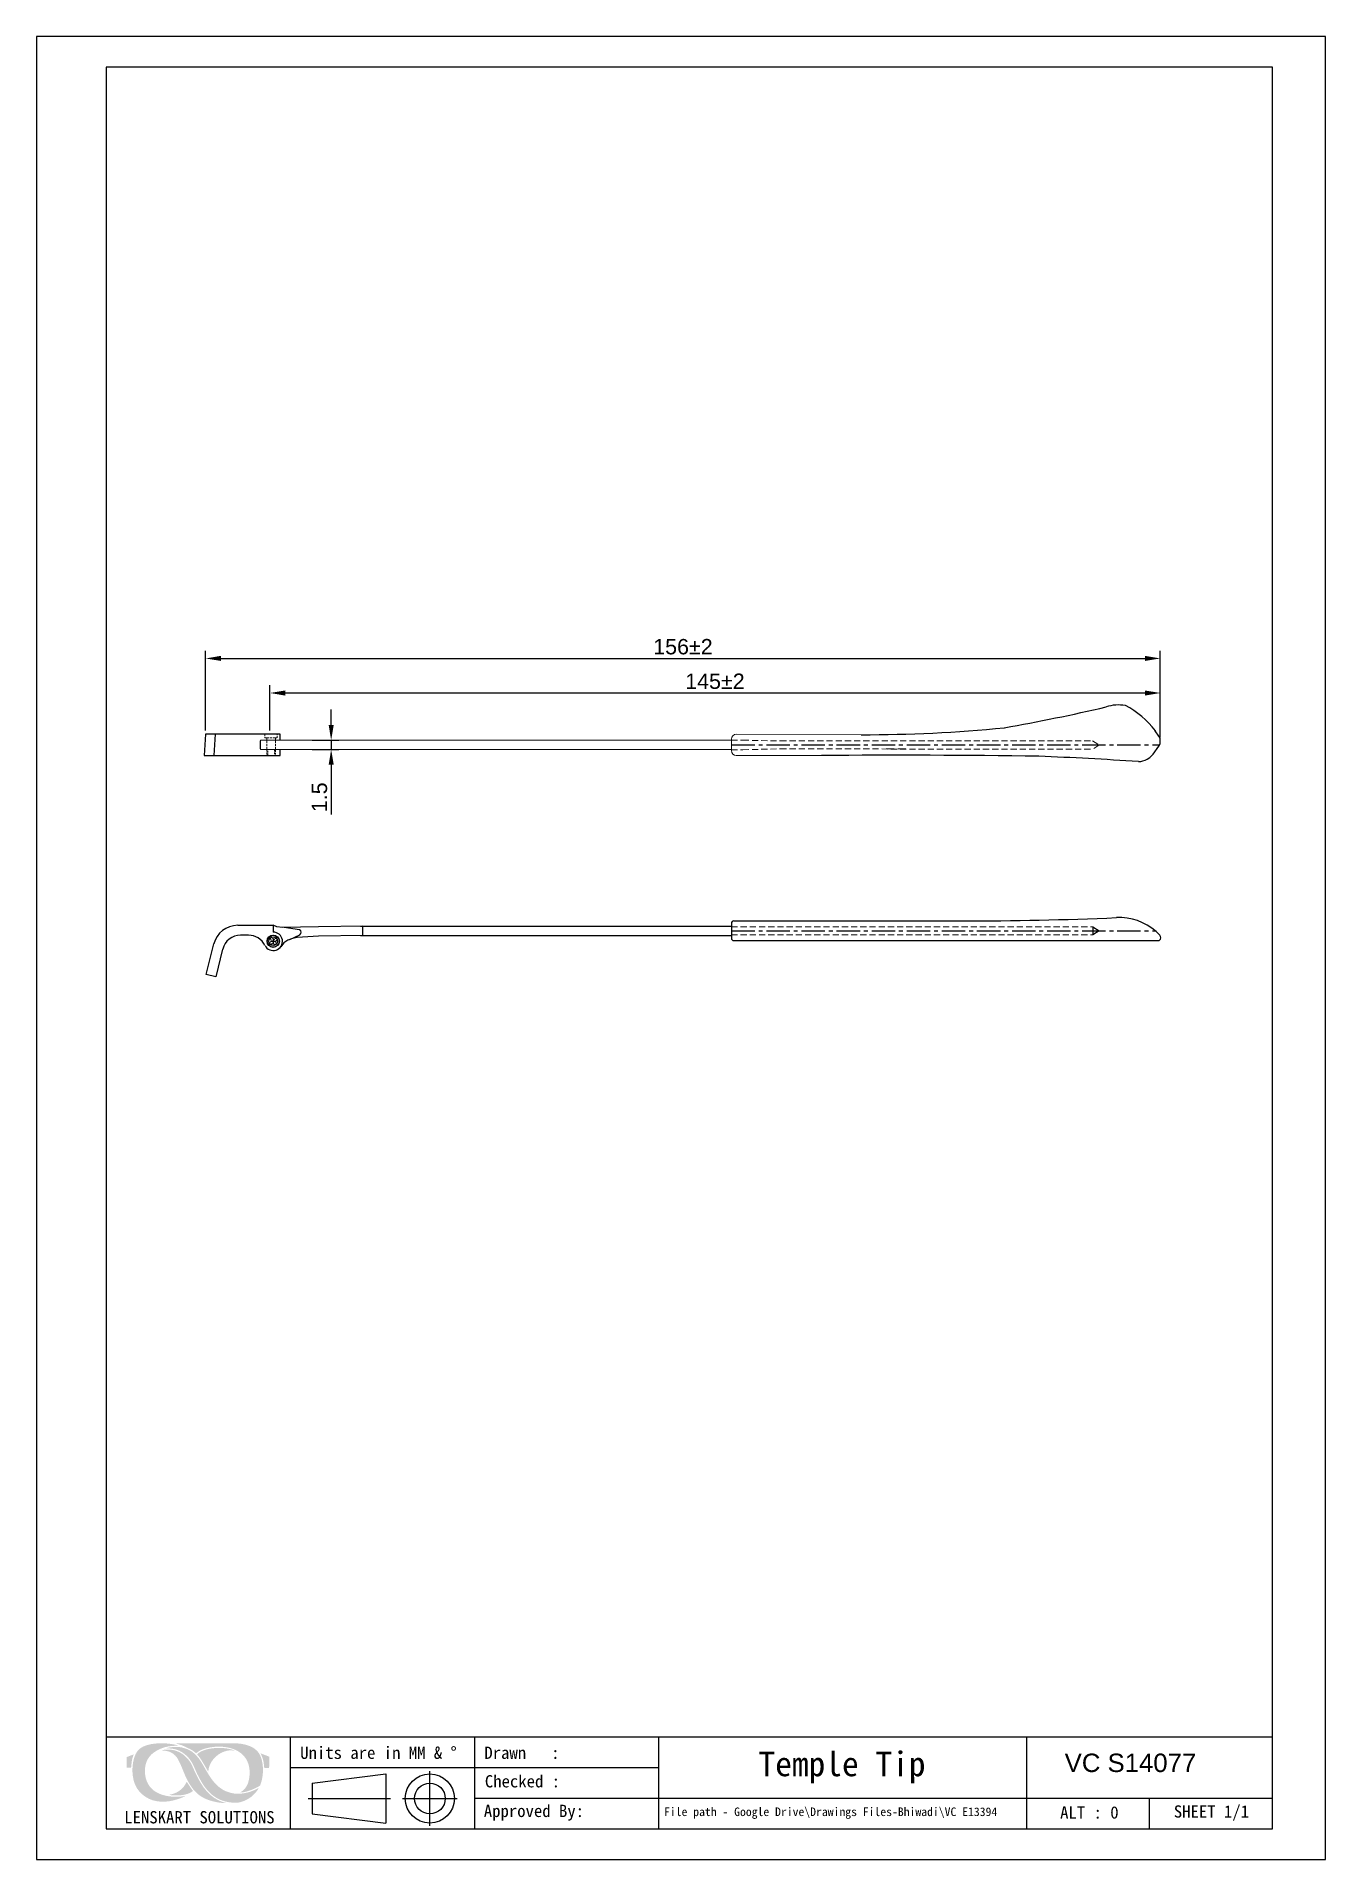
# Model space of a CAD drawing. Header units: inches. Extents: x -2 to 208, y -145 to 152.
import ezdxf

# ---------------------------------------------------------------- set-up
doc = ezdxf.new("R2010")
doc.units = ezdxf.units.IN
doc.header["$MEASUREMENT"] = 0
doc.linetypes.add('CENTER2', pattern=[28.575, 19.05, -3.175, 3.175, -3.175])
doc.linetypes.add('HIDDEN2', pattern=[0.1875, 0.125, -0.0625])
for name, color, linetype in [('Center Line', 2, 'CENTER2'), ('Dimension', 3, 'Continuous'), ('Hidden Line', 1, 'HIDDEN2'), ('PDF_Geometry', 7, 'Continuous'), ('图框-线条', 7, 'Continuous')]:
    doc.layers.add(name, color=color, linetype=linetype)
doc.layers.add('绘图层', color=7, linetype='Continuous', lineweight=15)
doc.styles.get("Standard").update_dxf_attribs({"font": 'arial.ttf'})
doc.styles.add('宋体', font='SimSun.ttf')
doc.styles.add('样式 1', font='romant.shx')
doc.dimstyles.new('ISO-25$0', dxfattribs={"dimtxt": 2.5, "dimasz": 2.5, "dimexe": 0.5, "dimexo": 1, "dimgap": 1, "dimtad": 0, "dimtih": 1, "dimtoh": 1, "dimdec": 1, "dimzin": 10, "dimdsep": 46, "dimlunit": 6, "dimtxsty": '样式 1', "dimcen": 0, "dimclrd": 256, "dimclre": 256, "dimclrt": 7, "dimazin": 0, "dimtfac": 1, "dimtdec": 1, "dimtofl": 0, "dimtmove": 0, "dimatfit": 0, "dimfxl": 1, "dimtolj": 1, "dimtzin": 10, "dimarcsym": 0})

# ---------------------------------------------------------------- blocks, each defined once
blk = doc.blocks.new('*D5')
at = {"layer": 'Defpoints', "color": 0, "transparency": 16777216}
for p in [(180.64, 44.96), (35.59, 38.24), (180.64, 37.1)]:
    blk.add_point(p, dxfattribs=at)
at = {"layer": 'Dimension', "color": 0, "lineweight": -2, "transparency": 16777216}
for p, q in [((35.59, 38.87), (35.59, 46.21)), ((38.09, 44.96), (178.14, 44.96)), ((180.64, 37.73), (180.64, 46.21))]:
    blk.add_line(p, q, dxfattribs=at)
at = {"layer": 'Dimension', "color": 0, "transparency": 16777216}
for points in [[(38.09, 45.37), (38.09, 44.54), (35.59, 44.96)], [(178.14, 45.37), (178.14, 44.54), (180.64, 44.96)]]:
    blk.add_solid(points, dxfattribs=at)
at = {"layer": 'Dimension', "color": 0, "transparency": 16777216, "insert": (108.09, 46.86), "char_height": 2.5, "attachment_point": 5}
blk.add_mtext('145±2', dxfattribs=at)
blk = doc.blocks.new('*D6')
at = {"layer": 'Defpoints', "color": 0, "transparency": 16777216}
for p in [(180.64, 50.59), (25.12, 38.24), (180.64, 37.1)]:
    blk.add_point(p, dxfattribs=at)
at = {"layer": 'Dimension', "color": 0, "lineweight": -2, "transparency": 16777216}
for p, q in [((25.12, 38.87), (25.12, 51.84)), ((27.62, 50.59), (178.14, 50.59)), ((180.64, 37.73), (180.64, 51.84))]:
    blk.add_line(p, q, dxfattribs=at)
at = {"layer": 'Dimension', "color": 0, "transparency": 16777216}
for points in [[(27.62, 51.01), (27.62, 50.18), (25.12, 50.59)], [(178.14, 51.01), (178.14, 50.18), (180.64, 50.59)]]:
    blk.add_solid(points, dxfattribs=at)
at = {"layer": 'Dimension', "color": 0, "transparency": 16777216, "insert": (102.88, 52.49), "char_height": 2.5, "attachment_point": 5}
blk.add_mtext('156±2', dxfattribs=at)
blk = doc.blocks.new('*D7')
at = {"layer": 'Defpoints', "color": 0, "transparency": 16777216}
for p in [(41.87, 37.26), (41.87, 35.76), (45.57, 35.76)]:
    blk.add_point(p, dxfattribs=at)
at = {"layer": 'Dimension', "color": 0, "lineweight": -2, "transparency": 16777216}
for p, q in [((45.57, 39.76), (45.57, 42.26)), ((42.49, 37.26), (46.82, 37.26)), ((42.49, 35.76), (46.82, 35.76)), ((45.57, 37.26), (45.57, 35.76)), ((45.57, 33.26), (45.57, 25.17))]:
    blk.add_line(p, q, dxfattribs=at)
at = {"layer": 'Dimension', "color": 0, "transparency": 16777216}
for points in [[(45.16, 39.76), (45.99, 39.76), (45.57, 37.26)], [(45.16, 33.26), (45.99, 33.26), (45.57, 35.76)]]:
    blk.add_solid(points, dxfattribs=at)
at = {"layer": 'Dimension', "color": 0, "transparency": 16777216, "insert": (43.67, 27.97), "char_height": 2.5, "attachment_point": 5, "rotation": 90}
blk.add_mtext('1.5', dxfattribs=at)

msp = doc.modelspace()

# ---------------------------------------------------------------- hatches: boundary and pattern name
at = {"layer": '图框-线条', "lineweight": 0, "ltscale": 0.1}
h = msp.add_hatch(color=252, dxfattribs=at)
edge = h.paths.add_edge_path()
edge.add_spline(control_points=[(12.27, -128.39), (12.27, -128.39), (12.26, -130.1), (12.26, -130.1), (12.26, -130.1), (12.26, -130.1), (12.98, -130.1), (12.98, -130.1), (12.98, -130.1), (13.03, -129.7), (13.04, -129.35), (13.11, -128.95), (13.11, -128.95), (13.18, -128.6), (13.29, -128.25), (13.41, -127.95), (13.41, -127.95), (13.41, -127.95), (12.27, -128.39), (12.27, -128.39)], knot_values=[0, 0, 0, 0, 0.166667, 0.166667, 0.166667, 0.166667, 0.333333, 0.333333, 0.333333, 0.333333, 0.5, 0.5, 0.5, 0.5, 0.666667, 0.666667, 0.666667, 0.666667, 1, 1, 1, 1], degree=3, periodic=0)
edge = h.paths.add_edge_path()
edge.add_spline(control_points=[(34.67, -130.18), (34.67, -130.18), (35.47, -130.18), (35.47, -130.18), (35.47, -130.18), (35.47, -130.18), (35.48, -128.33), (35.48, -128.33), (35.48, -128.33), (35.48, -128.33), (34.06, -127.77), (34.06, -127.77), (34.06, -127.77), (34.21, -128.13), (34.37, -128.39), (34.48, -128.83), (34.48, -128.83), (34.59, -129.29), (34.63, -129.69), (34.67, -130.18)], knot_values=[0, 0, 0, 0, 0.166667, 0.166667, 0.166667, 0.166667, 0.333333, 0.333333, 0.333333, 0.333333, 0.5, 0.5, 0.5, 0.5, 0.666667, 0.666667, 0.666667, 0.666667, 1, 1, 1, 1], degree=3, periodic=0)
edge = h.paths.add_edge_path(flags=17)
edge.add_spline(control_points=[(19.18, -134.52), (19.32, -134.63), (20.14, -134.64), (20.28, -134.65), (20.28, -134.65), (21.16, -134.67), (22.48, -134.46), (23.06, -133.9), (23.06, -133.9), (23.01, -133.82), (22.98, -133.79), (22.92, -133.72), (22.92, -133.72), (22.92, -133.72), (22.05, -132.43), (22.05, -132.43), (22.05, -132.43), (21.84, -132.69), (21.75, -133.19), (20.95, -133.8), (20.95, -133.8), (20.47, -134.17), (19.91, -134.42), (19.18, -134.52)], knot_values=[0, 0, 0, 0, 0.142857, 0.142857, 0.142857, 0.142857, 0.285714, 0.285714, 0.285714, 0.285714, 0.428571, 0.428571, 0.428571, 0.428571, 0.571429, 0.571429, 0.571429, 0.571429, 0.714286, 0.714286, 0.714286, 0.714286, 1, 1, 1, 1], degree=3, periodic=0)
edge = h.paths.add_edge_path(flags=17)
edge.add_spline(control_points=[(23.73, -127.94), (23.78, -128.03), (23.79, -128.02), (23.86, -128.09), (23.86, -128.09), (24.5, -128.83), (25.43, -130.62), (25.55, -130.75), (25.55, -130.75), (25.61, -129.25), (26.87, -127.94), (28.1, -127.51), (28.1, -127.51), (28.75, -127.28), (29.1, -127.27), (29.82, -127.34), (29.82, -127.34), (29.58, -127.15), (28.58, -126.98), (28.32, -126.95), (28.32, -126.95), (27.11, -126.81), (25.35, -126.93), (24.28, -127.53), (24.28, -127.53), (24.11, -127.63), (23.8, -127.82), (23.73, -127.94)], knot_values=[0, 0, 0, 0, 0.125, 0.125, 0.125, 0.125, 0.25, 0.25, 0.25, 0.25, 0.375, 0.375, 0.375, 0.375, 0.5, 0.5, 0.5, 0.5, 0.625, 0.625, 0.625, 0.625, 0.75, 0.75, 0.75, 0.75, 1, 1, 1, 1], degree=3, periodic=0)
edge = h.paths.add_edge_path()
edge.add_spline(control_points=[(23.15, -130.3), (22.75, -129.38), (22.62, -129.12), (21.98, -128.44), (21.98, -128.44), (21.1, -127.49), (19.76, -127.02), (18.43, -127.2), (18.43, -127.2), (18.35, -127.21), (18.27, -127.23), (18.19, -127.24), (18.19, -127.24), (18.19, -127.24), (17.95, -127.31), (17.95, -127.31), (17.95, -127.31), (18.72, -127.35), (19.32, -127.46), (19.83, -127.85), (19.83, -127.85), (20.33, -128.23), (20.53, -128.53), (20.85, -129.2), (20.85, -129.2), (21.38, -130.28), (21.74, -131.49), (22.33, -132.49), (22.33, -132.49), (22.96, -133.56), (23.57, -134.34), (24.64, -134.96), (24.64, -134.96), (25.49, -135.46), (27.28, -135.93), (28.47, -135.88), (28.47, -135.88), (28.34, -135.81), (28.15, -135.79), (27.99, -135.74), (27.99, -135.74), (25.78, -135.07), (24.51, -133.19), (23.53, -131.13), (23.53, -131.13), (23.4, -130.85), (23.28, -130.58), (23.15, -130.3)], knot_values=[0, 0, 0, 0, 0.076923, 0.076923, 0.076923, 0.076923, 0.153846, 0.153846, 0.153846, 0.153846, 0.230769, 0.230769, 0.230769, 0.230769, 0.307692, 0.307692, 0.307692, 0.307692, 0.384615, 0.384615, 0.384615, 0.384615, 0.461538, 0.461538, 0.461538, 0.461538, 0.538462, 0.538462, 0.538462, 0.538462, 0.615385, 0.615385, 0.615385, 0.615385, 0.692308, 0.692308, 0.692308, 0.692308, 0.769231, 0.769231, 0.769231, 0.769231, 0.846154, 0.846154, 0.846154, 0.846154, 1, 1, 1, 1], degree=3, periodic=0)
edge = h.paths.add_edge_path()
edge.add_spline(control_points=[(33.78, -133.44), (33.74, -133.45), (32.92, -133.84), (32.76, -133.9), (32.76, -133.9), (32.4, -134.04), (31.99, -134.17), (31.59, -134.24), (31.59, -134.24), (30.62, -134.43), (29.91, -134.43), (28.97, -134.15), (28.97, -134.15), (27.39, -133.69), (26.47, -132.58), (25.72, -131.42), (25.72, -131.42), (24.4, -129.37), (23.86, -127.38), (21.31, -126.84), (21.31, -126.84), (20.88, -126.74), (20.37, -126.71), (19.92, -126.74), (19.92, -126.74), (19.61, -126.77), (18.89, -126.84), (18.67, -126.97), (18.67, -126.97), (19.8, -126.95), (20.67, -127.16), (21.47, -127.73), (21.47, -127.73), (23.12, -128.92), (23.17, -130.16), (24.04, -131.7), (24.04, -131.7), (24.45, -132.44), (24.75, -133.02), (25.33, -133.69), (25.33, -133.69), (26.51, -135.08), (27.77, -135.69), (29.72, -135.84), (29.72, -135.84), (30.66, -135.9), (31.6, -135.49), (32.22, -135.1), (32.22, -135.1), (32.64, -134.83), (32.98, -134.5), (33.3, -134.13), (33.3, -134.13), (33.47, -133.94), (33.65, -133.65), (33.78, -133.44)], knot_values=[0, 0, 0, 0, 0.066667, 0.066667, 0.066667, 0.066667, 0.133333, 0.133333, 0.133333, 0.133333, 0.2, 0.2, 0.2, 0.2, 0.266667, 0.266667, 0.266667, 0.266667, 0.333333, 0.333333, 0.333333, 0.333333, 0.4, 0.4, 0.4, 0.4, 0.466667, 0.466667, 0.466667, 0.466667, 0.533333, 0.533333, 0.533333, 0.533333, 0.6, 0.6, 0.6, 0.6, 0.666667, 0.666667, 0.666667, 0.666667, 0.733333, 0.733333, 0.733333, 0.733333, 0.8, 0.8, 0.8, 0.8, 0.866667, 0.866667, 0.866667, 0.866667, 1, 1, 1, 1], degree=3, periodic=0)
edge = h.paths.add_edge_path()
edge.add_spline(control_points=[(23.58, -127.78), (24.14, -127.35), (24.3, -127.21), (25.12, -126.98), (25.12, -126.98), (26.99, -126.46), (29.41, -126.59), (30.87, -127.75), (30.87, -127.75), (31.68, -128.38), (32.33, -129.48), (32.29, -131.03), (32.29, -131.03), (32.26, -132.17), (31.98, -133.28), (31.08, -133.94), (31.08, -133.94), (31.02, -133.98), (30.77, -134.13), (30.71, -134.15), (30.71, -134.15), (31.6, -134.21), (33, -133.61), (33.73, -133.19), (33.73, -133.19), (34.01, -133.03), (33.98, -133.06), (34.1, -132.74), (34.1, -132.74), (34.56, -131.48), (34.58, -129.73), (34.16, -128.5), (34.16, -128.5), (33.96, -127.94), (33.75, -127.64), (33.38, -127.27), (33.38, -127.27), (32.62, -126.51), (31.11, -126.16), (30.02, -126.16), (30.02, -126.16), (26.79, -126.16), (23.48, -126.12), (20.28, -126.16), (20.28, -126.16), (20.51, -126.26), (20.93, -126.36), (21.19, -126.45), (21.19, -126.45), (21.47, -126.55), (22.65, -127.11), (22.88, -127.25), (22.88, -127.25), (23.2, -127.44), (23.52, -127.75), (23.58, -127.78)], knot_values=[0, 0, 0, 0, 0.066667, 0.066667, 0.066667, 0.066667, 0.133333, 0.133333, 0.133333, 0.133333, 0.2, 0.2, 0.2, 0.2, 0.266667, 0.266667, 0.266667, 0.266667, 0.333333, 0.333333, 0.333333, 0.333333, 0.4, 0.4, 0.4, 0.4, 0.466667, 0.466667, 0.466667, 0.466667, 0.533333, 0.533333, 0.533333, 0.533333, 0.6, 0.6, 0.6, 0.6, 0.666667, 0.666667, 0.666667, 0.666667, 0.733333, 0.733333, 0.733333, 0.733333, 0.8, 0.8, 0.8, 0.8, 0.866667, 0.866667, 0.866667, 0.866667, 1, 1, 1, 1], degree=3, periodic=0)
edge = h.paths.add_edge_path()
edge.add_spline(control_points=[(21.8, -134.74), (21.66, -134.73), (21.4, -134.79), (21.23, -134.81), (21.23, -134.81), (18.66, -135.05), (15.63, -134.37), (15.26, -131.22), (15.26, -131.22), (15.09, -129.76), (15.54, -128.43), (16.72, -127.62), (16.72, -127.62), (17.89, -126.82), (19.07, -126.5), (20.8, -126.55), (20.8, -126.55), (20.8, -126.55), (20.1, -126.36), (20.1, -126.36), (20.1, -126.36), (18.58, -126.03), (16.29, -126.02), (14.94, -126.69), (14.94, -126.69), (14.18, -127.07), (13.75, -127.63), (13.46, -128.58), (13.46, -128.58), (12.96, -130.21), (13.11, -132.7), (14.32, -133.98), (14.32, -133.98), (14.48, -134.15), (14.55, -134.26), (14.74, -134.41), (14.74, -134.41), (14.93, -134.56), (14.97, -134.62), (15.21, -134.79), (15.21, -134.79), (16.78, -135.9), (18.84, -135.84), (20.64, -135.23), (20.64, -135.23), (20.85, -135.16), (21.05, -135.08), (21.25, -135), (21.25, -135), (21.37, -134.95), (21.73, -134.75), (21.8, -134.74)], knot_values=[0, 0, 0, 0, 0.071429, 0.071429, 0.071429, 0.071429, 0.142857, 0.142857, 0.142857, 0.142857, 0.214286, 0.214286, 0.214286, 0.214286, 0.285714, 0.285714, 0.285714, 0.285714, 0.357143, 0.357143, 0.357143, 0.357143, 0.428571, 0.428571, 0.428571, 0.428571, 0.5, 0.5, 0.5, 0.5, 0.571429, 0.571429, 0.571429, 0.571429, 0.642857, 0.642857, 0.642857, 0.642857, 0.714286, 0.714286, 0.714286, 0.714286, 0.785714, 0.785714, 0.785714, 0.785714, 0.857143, 0.857143, 0.857143, 0.857143, 1, 1, 1, 1], degree=3, periodic=0)

# ---------------------------------------------------------------- linework, layer by layer
for p, q in [((198.91, 146.92), (8.91, 146.92)), ((8.91, 146.92), (8.91, -140.08)), ((198.91, -140.08), (198.91, 146.92)), ((25.12, 38.24), (24.88, 34.78)), ((37.29, 38.24), (25.12, 38.24)), ((26.68, 38.24), (26.43, 34.78)), ((34.05, 35.88), (34.05, 37.14)), ((37.29, 37.26), (37.29, 38.24)), ((37.29, 34.78), (37.29, 35.76)), ((24.88, 34.78), (37.29, 34.78)), ((30.34, 7.11), (36.14, 7.11)), ((36.72, 6.84), (36.14, 7.11)), ((36.14, 7.11), (36.14, 6.01)), ((37.65, 6.76), (36.72, 6.84)), ((43.53, 6.88), (37.65, 6.76)), ((50.71, 6.99), (43.53, 6.88)), ((50.37, 6.99), (110.77, 6.99)), ((50.71, 5.48), (50.71, 6.99)), ((110.77, 7.43), (110.77, 5.03)), ((110.77, 6.99), (110.77, 5.48)), ((111.17, 7.83), (148.36, 7.83)), ((25.22, -0.9), (26.45, 4.07)), ((27.89, 3.23), (26.78, -1.29)), ((32.1, 5.51), (30.81, 5.51)), ((50.37, 5.48), (110.77, 5.48)), ((111.17, 4.63), (180.4, 4.63)), ((26.78, -1.29), (25.22, -0.9)), ((8.91, -125.08), (198.91, -125.08)), ((38.91, -125.08), (38.91, -140.08)), ((68.91, -125.08), (68.91, -140.08)), ((98.91, -125.08), (98.91, -140.08)), ((158.91, -140.08), (158.91, -125.08)), ((38.91, -130.08), (98.91, -130.08)), ((42.5, -132.64), (54.5, -131.14)), ((42.5, -132.64), (42.5, -137.64)), ((54.5, -131.14), (54.5, -139.14)), ((61.65, -139.59), (61.65, -130.7)), ((41.84, -135.14), (55.24, -135.14)), ((57.21, -135.14), (66.1, -135.14)), ((68.91, -135.08), (198.91, -135.08)), ((178.91, -140.08), (178.91, -135.08)), ((42.5, -137.64), (54.5, -139.14)), ((8.91, -140.08), (198.91, -140.08))]:
    msp.add_line(p, q)
at = {"lineweight": 18}
for p, q in [((34.05, 37.26), (34.05, 35.76)), ((110.77, 37.44), (110.77, 35.58)), ((110.77, 37.44), (110.77, 35.58)), ((131.91, 38.16), (111.57, 38.24)), ((111.57, 34.78), (130.99, 34.81))]:
    msp.add_line(p, q, dxfattribs=at)
at = {"color": 1}
msp.add_line((169.67, 6.88), (169.67, 5.58), dxfattribs=at)
msp.add_lwpolyline([(-2.44, -145.08), (207.56, -145.08), (207.56, 151.92), (-2.44, 151.92)], close=True)
for points in [[(178.52, 34.19), (178.95, 34.44), (179.5, 34.99), (180.43, 36.3), (180.6, 36.68), (180.64, 37.1), (180.6, 37.53), (180.43, 37.91), (179.83, 38.79)], [(178.52, 34.19), (178.95, 34.44), (179.5, 34.99), (180.43, 36.3), (180.6, 36.68), (180.64, 37.1), (180.6, 37.53), (180.43, 37.91), (179.83, 38.79)], [(38.83, 4.81), (40.48, 5.58), (40.65, 5.79), (40.69, 6), (40.61, 6.21), (40.44, 6.38), (37.9, 6.76)], [(50.71, 5.48), (43.52, 5.37), (40.05, 5.12), (39.29, 4.99), (38.52, 4.69), (37.87, 4.26), (37.36, 3.63)]]:
    msp.add_lwpolyline(points)
at = {"lineweight": 18}
for points in [[(110.77, 37.26), (34.05, 37.26)], [(34.05, 35.76), (110.77, 35.76)]]:
    msp.add_lwpolyline(points, dxfattribs=at)
for centre, radius in [((36.14, 4.51), 1), ((36.14, 4.51), 0.978), ((36.14, 4.51), 0.7), ((61.65, -135.14), 4), ((61.65, -135.14), 2.5)]:
    msp.add_circle(centre, radius)
for centre, radius, start, end in [((92.59, 389.52), 355.78, 280.1409, 282.8712), ((173.83, 36.75), 6.26, 79.735, 108.5165), ((168.78, 30.62), 13.75, 36.4815, 63.3386), ((132.08, 273.27), 235.11, 269.9605, 275.6525), ((137.33, -1592.32), 1627.14, 89.17153, 90.41778), ((135.04, -600.39), 635.57, 86.20844, 87.67189), ((176.96, 37.02), 3.24, 271.8857, 298.9054), ((30.34, 3.11), 4, 89.9997, 166.119), ((36.14, 4.51), 1.5, 206.3875, 89.9997), ((111.17, 7.43), 0.4, 90, 180), ((149.07, 561.44), 553.61, 269.9273, 272.5285), ((174.24, -15.57), 23.96, 89.6965, 91.7974), ((173.88, -0.77), 9.17, 43.0072, 86.9632), ((30.81, 2.51), 3, 89.9997, 166.119), ((32.1, 2.51), 3, 26.3875, 89.9997), ((111.17, 5.03), 0.4, 180, 270), ((180.4, 4.83), 0.2, 270, 308.7535), ((180.18, 5.11), 0.552, 308.7535, 42.7209)]:
    msp.add_arc(centre, radius, start, end)
for centre, start, end in [((111.57, 37.44), 90, 180), ((111.57, 37.44), 90, 180), ((111.57, 35.58), 180, 270), ((111.57, 35.58), 180, 270)]:
    msp.add_arc(centre, 0.8, start, end, dxfattribs=at)
at = {"layer": 'Center Line', "ltscale": 0.2}
for p, q in [((110.77, 36.51), (180.52, 36.51)), ((110.77, 6.23), (179.8, 6.23))]:
    msp.add_line(p, q, dxfattribs=at)
at = {"layer": 'Center Line', "ltscale": 0.3}
for p, q in [((35.68, 4.51), (36.59, 4.51)), ((36.14, 4.97), (36.14, 4.06))]:
    msp.add_line(p, q, dxfattribs=at)
at = {"layer": 'Hidden Line', "lineweight": 0, "ltscale": 8}
for p, q in [((110.77, 6.88), (169.67, 6.88)), ((110.77, 5.58), (169.67, 5.58))]:
    msp.add_line(p, q, dxfattribs=at)
at = {"layer": 'Hidden Line', "lineweight": 9, "ltscale": 2.5}
for points in [[(34.79, 38.25), (34.79, 37.65), (35.13, 37.65)], [(35.09, 37.14), (35.09, 34.78)], [(35.1, 37.65), (35.1, 37.11)], [(35.13, 37.65), (36.41, 37.65)], [(35.23, 35.12), (35.23, 34.78), (35.23, 35.76)], [(36.33, 35.76), (36.33, 34.78)], [(36.41, 37.65), (36.79, 37.65), (36.79, 38.25)], [(36.5, 37.11), (36.49, 34.78)], [(36.5, 37.65), (36.5, 37.11)]]:
    msp.add_lwpolyline(points, dxfattribs=at)
at = {"layer": 'Hidden Line', "lineweight": 0, "ltscale": 8}
for points in [[(110.77, 37.27), (112.63, 37.27)], [(110.77, 35.71), (112.63, 35.71)], [(112.63, 37.27), (118.76, 37.15)], [(112.63, 35.71), (118.76, 35.86)], [(118.76, 37.15), (169.61, 37.15)], [(118.76, 35.86), (169.68, 35.79)], [(169.61, 37.15), (170.65, 36.47), (169.68, 35.79)]]:
    msp.add_lwpolyline(points, dxfattribs=at)
at = {"layer": 'Hidden Line', "ltscale": 10}
msp.add_lwpolyline([(169.67, 6.88), (170.71, 6.23), (169.67, 5.58)], dxfattribs=at)
at = {"layer": 'Hidden Line', "lineweight": 13}
for points in [[(35.28, 4.1), (35.92, 4.56), (35.45, 5.2)], [(35.49, 3.8), (36.13, 4.27), (36.59, 3.63)], [(35.75, 5.41), (36.21, 4.77), (36.85, 5.2)], [(36.89, 3.84), (36.42, 4.48), (37.06, 4.9)]]:
    msp.add_lwpolyline(points, dxfattribs=at)
at = {"layer": 'Hidden Line', "lineweight": 0, "ltscale": 8}
msp.add_arc((170.05, 6.23), 0.652, 359.9973, 0, dxfattribs=at)
at = {"layer": 'PDF_Geometry', "color": 7, "lineweight": 18, "true_color": 0xffffff}
msp.add_line((111.57, 34.78), (125.46, 34.78), dxfattribs=at)
at = {"layer": 'PDF_Geometry', "color": 7, "lineweight": 9, "true_color": 0xffffff}
for points in [[(136, 35.84), (137.27, 35.84)], [(137.9, 35.84), (139.17, 35.84)]]:
    msp.add_lwpolyline(points, dxfattribs=at)

# ---------------------------------------------------------------- texts
at = {"insert": (175.78, -129.35), "char_height": 3, "width": 34.3483, "attachment_point": 5}
msp.add_mtext('VC S14077', dxfattribs=at)
at = {"layer": '绘图层', "color": 7, "linetype": 'ByBlock', "lineweight": 9, "attachment_point": 5, "style": '宋体'}
for s, insert, char_height, width in [('\\pxql;{\\fNSimSun|b0|i0|c0|p49;Units are in MM & %%D}', (55.8, -127.7), 2, 30.5443), ('\\pxql;{\\fNSimSun|b0|i0|c0|p49;Drawn   : }', (85.8, -127.7), 2, 30.5443), ('{\\fNSimSun|b0|i0|c0|p49;Temple Tip}', (128.79, -130.08), 4, 58.2869), ('\\pxql;{\\fNSimSun|b0|i0|c0|p49;Checked : }', (82.06, -132.35), 2, 22.9015), ('\\pxql;{\\fNSimSun|b0|i0|c0|p49;Approved By:}', (81.89, -137.45), 2, 22.9015), ('\\pxql;{\\fNSimSun|b0|i0|c0|p49;File path - Google Drive\\\\Drawings Files-Bhiwadi\\\\VC E13394}', (144.74, -137.53), 1.4, 89.89), ('{\\fNSimSun|b0|i0|c0|p49;ALT : 0}', (169.09, -137.43), 2, 17.2791), ('{\\fNSimSun|b0|i0|c0|p49;SHEET 1/1}', (188.97, -137.5), 2, 17.2791), ('{\\fSimSun|b0|i0|c134|p2;LENSKART SOLUTIONS}', (24.11, -138.21), 2, 58.9745)]:
    msp.add_mtext(s, dxfattribs=dict(at, insert=insert, char_height=char_height, width=width))

# ---------------------------------------------------------------- dimensions: what is measured, and where the dimension line sits
at = {"layer": 'Dimension'}
dim = msp.add_linear_dim(base=(180.64, 50.59), p1=(25.12, 38.24), p2=(180.64, 37.1), dimstyle='ISO-25$0', override={"dimexe": 1.25, "dimexo": 0.625, "dimgap": 0.625, "dimtad": 1, "dimdec": 0, "dimzin": 8, "dimlunit": 2, "dimpost": '<>', "dimtxsty": 'Standard', "dimcen": 2.5, "dimclrd": 0, "dimclre": 0, "dimclrt": 0, "dimadec": 0, "dimtol": 1, "dimtp": 2, "dimtm": 2, "dimtdec": 2, "dimtofl": 1, "dimatfit": 3, "dimtolj": 0, "dimtzin": 8}, dxfattribs=at)
dim.commit()
dim.dimension.update_dxf_attribs({"geometry": '*D6', "text_midpoint": (102.88, 52.49)})
dim = msp.add_linear_dim(base=(180.6374, 44.9554), p1=(35.5878, 38.2447), p2=(180.6374, 37.1035), dimstyle='ISO-25$0', override={"dimexe": 1.25, "dimexo": 0.625, "dimgap": 0.625, "dimtad": 1, "dimzin": 8, "dimlunit": 2, "dimpost": '<>', "dimtxsty": 'Standard', "dimcen": 2.5, "dimclrd": 0, "dimclre": 0, "dimclrt": 0, "dimadec": 0, "dimtol": 1, "dimtp": 2, "dimtm": 2, "dimtdec": 2, "dimtofl": 1, "dimatfit": 3, "dimtolj": 0, "dimtzin": 8}, dxfattribs=at)
dim.commit()
dim.dimension.update_dxf_attribs({"geometry": '*D5', "text_midpoint": (108.0896, 44.9554), "dimtype": 160})
dim = msp.add_linear_dim(base=(45.57, 35.76), p1=(41.87, 37.26), p2=(41.87, 35.76), angle=90, dimstyle='ISO-25$0', override={"dimexe": 1.25, "dimexo": 0.625, "dimgap": 0.625, "dimtad": 1, "dimtih": 0, "dimtoh": 0, "dimzin": 8, "dimlunit": 2, "dimtxsty": 'Standard', "dimcen": 2.5, "dimclrd": 0, "dimclre": 0, "dimclrt": 0, "dimadec": 0, "dimtp": 0.2, "dimtm": 0.2, "dimtdec": 2, "dimtofl": 1, "dimatfit": 3, "dimtolj": 0, "dimtzin": 8}, dxfattribs=at)
dim.commit()
dim.dimension.update_dxf_attribs({"geometry": '*D7', "text_midpoint": (43.67, 27.97)})

doc.saveas('drawing.dxf')
